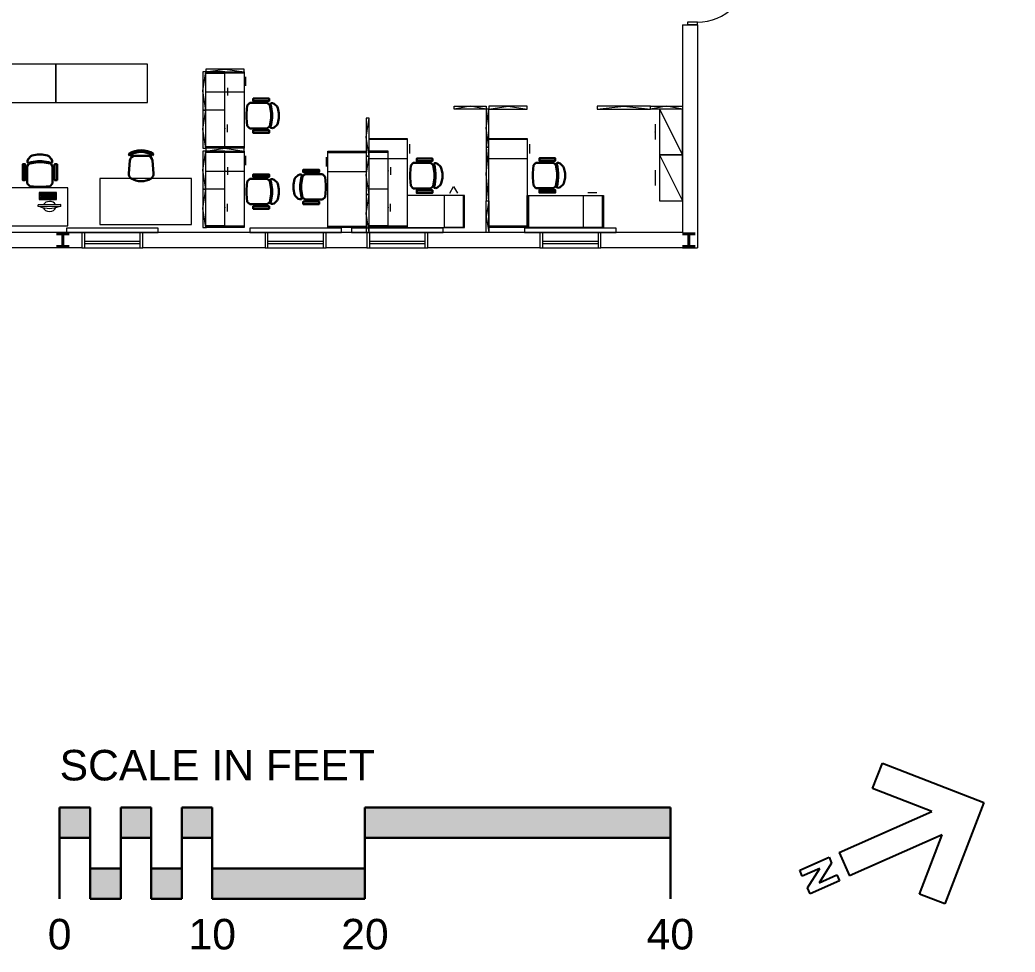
# Model space of a CAD drawing. Header units: inches. Extents: x -27 to 7514, y -484 to 2591.
# Drawn here: x 4320 to 5103, y -481 to 252 of the extents above; entities that cross this region are included whole.
import ezdxf

# ---------------------------------------------------------------- set-up
doc = ezdxf.new("R2010")
doc.units = ezdxf.units.IN
doc.header["$MEASUREMENT"] = 0
doc.layers.add('A-ANNO-NOTE', color=7, linetype='Continuous')
for name, color, linetype, lineweight in [('A-Col', 6, 'Continuous', 40), ('A-Ext-Gl', 190, 'Continuous', 20), ('A-Ext-Wall', 70, 'Continuous', 20), ('A-NorthA', 92, 'Continuous', 30), ('F-Ch', 4, 'Continuous', 30), ('F-Eq', 71, 'Continuous', 20), ('F-FreeStand', 211, 'Continuous', 20), ('FS-File', 50, 'Continuous', 20), ('FS-Pan', 7, 'Continuous', 9), ('FS-WSurf', 50, 'Continuous', 20), ('I-Cab', 151, 'Continuous', 20)]:
    doc.layers.add(name, color=color, linetype=linetype, lineweight=lineweight)
doc.styles.get("Standard").update_dxf_attribs({"font": 'arial.ttf', "height": 16})

# ---------------------------------------------------------------- blocks, each defined once
blk = doc.blocks.new('UA3060SPL')
at = {"layer": 'F-FreeStand'}
for p, q in [((-59, -30), (-59, 0)), ((-44, -30), (-44, 0)), ((-1, -30), (-1, 0)), ((-55.115, -31.499), (-47.915, -31.499))]:
    blk.add_line(p, q, dxfattribs=at)
blk.add_lwpolyline([(-60, -30), (-60, 0), (0, 0), (0, -30)], close=True, dxfattribs=at)
blk = doc.blocks.new('1W')
at = {"linetype": 'Continuous'}
for p, q in [((0.417, 0.417), (-0.417, 0.417)), ((0, 0.417), (0, -0.417)), ((0.417, -0.417), (-0.417, -0.417))]:
    blk.add_line(p, q, dxfattribs=at)
blk = doc.blocks.new('WIND2')
at = {"linetype": 'Continuous'}
for p, q in [((0, 4), (0, 0)), ((1, 4), (0, 4)), ((1, 0), (1, 4)), ((1, 3.833), (0, 3.833)), ((0.25, 0.167), (0.25, 3.833)), ((0.417, 0.167), (0.417, 3.833)), ((0, 0.167), (1, 0.167)), ((0, 0), (1, 0))]:
    blk.add_line(p, q, dxfattribs=at)
blk = doc.blocks.new('P6542')
at = {"linetype": 'Continuous'}
for p, q in [((0, 0), (1.75, 0.1875)), ((1.75, 0.1875), (3.5, 0))]:
    blk.add_line(p, q, dxfattribs=at)
blk.add_lwpolyline([(0, 0.1875), (0, 0), (3.5, 0), (3.5, 0.1875)], close=True, dxfattribs=at)
blk = doc.blocks.new('P6530')
at = {"linetype": 'Continuous'}
for p, q in [((0, 0), (1.25, 0.1875)), ((1.25, 0.1875), (2.5, 0))]:
    blk.add_line(p, q, dxfattribs=at)
blk.add_lwpolyline([(0, 0.1875), (0, 0), (2.5, 0), (2.5, 0.1875)], close=True, dxfattribs=at)
blk = doc.blocks.new('BB60')
at = {"linetype": 'Continuous'}
for p, q in [((0, 0), (0, 1.25)), ((0.1, 0), (0.1, 1.25)), ((2.499, 0), (2.499, 1.25)), ((4.905, 0), (4.905, 1.25)), ((4.999, 0), (4.999, 1.25)), ((-0.001, 0), (4.999, 0)), ((1.046, -0.167), (1.546, -0.167)), ((3.952, -0.167), (3.452, -0.167))]:
    blk.add_line(p, q, dxfattribs=at)
for p in [(-0.001, 1.239), (1.296, 0), (3.702, 0)]:
    blk.add_point(p, dxfattribs=at)
blk = doc.blocks.new('UA3060SPR')
at = {"layer": 'F-FreeStand'}
for p, q in [((-59, -30), (-59, 0)), ((-16, -30), (-16, 0.015)), ((-1, -30), (-1, 0)), ((-10.965, -31.499), (-3.765, -31.499))]:
    blk.add_line(p, q, dxfattribs=at)
blk.add_lwpolyline([(-60, -30), (-60, 0), (0, 0), (0, -30)], close=True, dxfattribs=at)
blk = doc.blocks.new('CH7')
at = {"linetype": 'Continuous'}
for p, q in [((-0.167, 1.292), (-0.073, 1.438)), ((-0.073, 1.438), (0, 1.479)), ((0, 1.479), (0.521, 1.562)), ((0.521, 1.562), (0.812, 1.562)), ((0.812, 1.562), (1.333, 1.479)), ((1.333, 1.479), (1.406, 1.438)), ((1.406, 1.438), (1.5, 1.292)), ((-0.167, 0.167), (-0.167, 1.292)), ((1.5, 1.292), (1.5, 0.167)), ((0, 0), (-0.167, 0.167)), ((0.521, -0.042), (0, 0)), ((1.333, 0), (0.812, -0.042)), ((1.5, 0.167), (1.333, 0)), ((0.812, -0.042), (0.521, -0.042))]:
    blk.add_line(p, q, dxfattribs=at)
for points in [[(-0.146, 1.646), (-0.104, 1.76), (0.073, 1.958), (0.167, 2), (0.51, 2.073), (0.823, 2.073), (1.167, 2), (1.26, 1.958), (1.438, 1.76), (1.479, 1.646)], [(-0.458, 0.438), (-0.458, 1.427), (-0.292, 1.427), (-0.292, 0.396), (-0.458, 0.396), (-0.458, 0.438)], [(-0.146, 1.646), (-0.146, 1.552), (-0.042, 1.531)], [(1.375, 1.531), (1.24, 1.573), (0.812, 1.625), (0.521, 1.625), (0.094, 1.573), (-0.042, 1.531)], [(1.479, 1.646), (1.469, 1.552), (1.375, 1.531)], [(1.625, 0.438), (1.625, 1.427), (1.792, 1.427), (1.792, 0.396), (1.625, 0.396), (1.625, 0.438)]]:
    blk.add_lwpolyline(points, dxfattribs=at)
blk = doc.blocks.new('CHDESK')
at = {"linetype": 'Continuous'}
blk.add_blockref('CH7', (0.458, -0.396), dxfattribs=at)
blk = doc.blocks.new('P6525')
at = {"linetype": 'Continuous'}
for p, q in [((0, 0), (1.042, 0.188)), ((1.042, 0.188), (2.083, 0))]:
    blk.add_line(p, q, dxfattribs=at)
blk.add_lwpolyline([(0, 0.188), (0, 0), (2.083, 0), (2.083, 0.188)], close=True, dxfattribs=at)
blk = doc.blocks.new('U3070R')
at = {"linetype": 'Continuous'}
for p, q in [((-5.75, -2.5), (-5.75, 0)), ((-1.333, -2.5), (-1.333, 0)), ((-0.083, -2.5), (-0.083, 0)), ((-0.386, -2.652), (-0.986, -2.652))]:
    blk.add_line(p, q, dxfattribs=at)
blk.add_lwpolyline([(-5.833, 0), (0, 0), (0, -2.5), (-5.833, -2.5)], close=True, dxfattribs=at)
blk = doc.blocks.new('R4525L')
at = {"linetype": 'Continuous'}
blk.add_line((-3.667, -2.083), (-3.667, 0), dxfattribs=at)
blk.add_lwpolyline([(0, -2.083), (0, 0), (-3.75, 0), (-3.75, -2.083)], close=True, dxfattribs=at)
blk = doc.blocks.new('PED25')
at = {"linetype": 'Continuous'}
for p, q in [((-1.25, -2.083), (-1.25, 0)), ((-1.25, 0), (0, 0)), ((0, -2.083), (0, 0)), ((-0.625, -2.683), (-0.875, -2.25)), ((-0.375, -2.25), (-0.625, -2.683))]:
    blk.add_line(p, q, dxfattribs=at)
blk = doc.blocks.new('UA2560SPL')
at = {"layer": 'F-FreeStand'}
for p, q in [((-59, -25), (-59, 0)), ((-44, -25), (-44, 0)), ((-1, -25), (-1, 0)), ((-54.878, -27.174), (-47.678, -27.174))]:
    blk.add_line(p, q, dxfattribs=at)
blk.add_lwpolyline([(0, 0), (0, -25), (-60, -25), (-60, 0)], close=True, dxfattribs=at)
blk = doc.blocks.new('UA3070SPR')
at = {"layer": 'F-FreeStand'}
for p, q in [((-69, -30), (-69, 0)), ((-16, -30), (-16, 0)), ((-1, -30), (-1, 0)), ((-4.627, -31.83), (-11.827, -31.83))]:
    blk.add_line(p, q, dxfattribs=at)
blk.add_lwpolyline([(-70, 0), (0, 0), (0, -30), (-70, -30)], close=True, dxfattribs=at)
blk = doc.blocks.new('SLF362')
at = {"layer": 'FS-File'}
for p, q in [((-36, -18), (0, 0)), ((-24.077, -21.279), (-12.077, -21.279)), ((-17.925, -21.279), (-18.017, -21.279))]:
    blk.add_line(p, q, dxfattribs=at)
blk.add_lwpolyline([(-36, 0), (-36, -18), (0, -18), (0, 0)], close=True, dxfattribs=at)
blk = doc.blocks.new('C17 stool')
at = {"layer": 'F-Ch'}
for points in [[(8.73, 20.42), (9.49, 21.54, 0.309364), (-9.64, 21.54), (-8.88, 20.42, -0.309364)], [(9.68, 6.05), (8.78, 16.34, 0.400536), (4.97, 20.07), (-4.85, 20.13, 0.389031), (-8.9, 16.42), (-9.79, 6.12, 0.283804), (-7.87, 2.31, 0.291071), (7.76, 2.24, 0.283804)]]:
    blk.add_lwpolyline(points, format="xyb", close=True, dxfattribs=at)
blk = doc.blocks.new('T3072')
at = {"layer": 'F-FreeStand'}
blk.add_lwpolyline([(0, -30), (72, -30), (72, 0), (0, 0)], close=True, dxfattribs=at)
blk = doc.blocks.new('18mon')
for p, q in [((-9, 0), (9, 0)), ((-9, 0), (-9, -1.5)), ((9, 0), (9, -1.5)), ((-9, -1.5), (9, -1.5))]:
    blk.add_line(p, q)
blk.add_arc((0, -18), 19.5, 67.38014, 112.61986)
for start_param, end_param in [(6.505041, 9.202922), (3.525989, 5.898789)]:
    blk.add_ellipse((0, 0), major_axis=(5, 0), ratio=0.8, start_param=start_param, end_param=end_param)
blk = doc.blocks.new('Anno_North_A_Metric')
at = {"color": 0, "linetype": 'ByBlock', "lineweight": -2}
for p, q in [((-1.300005, 3.78), (-0.040005, 5.04)), ((-0.040005, 5.04), (4.999995, 0)), ((1.639995, 0.84), (-1.300005, 3.78)), ((-7.830845, 0.82093), (-5.730845, 0.82093)), ((-7.830845, 0.40093), (-7.830845, 0.82093)), ((-5.730845, 0.82093), (-5.730845, 0.40093)), ((-4.999995, 0.84), (-4.999995, -0.84)), ((-4.999995, 0.84), (1.639995, 0.84)), ((-6.570845, 0.40093), (-7.830845, 0.40093)), ((-7.830845, -0.43907), (-6.570845, 0.40093)), ((-5.730845, 0.40093), (-6.990845, -0.43907)), ((4.999995, 0), (-0.040005, -5.04)), ((-7.830845, -0.85907), (-7.830845, -0.43907)), ((-6.990845, -0.43907), (-5.730845, -0.43907)), ((-5.730845, -0.43907), (-5.730845, -0.85907)), ((-5.730845, -0.85907), (-7.830845, -0.85907)), ((1.639995, -0.84), (-4.999995, -0.84)), ((-1.300005, -3.78), (1.639995, -0.84)), ((-0.040005, -5.04), (-1.300005, -3.78))]:
    blk.add_line(p, q, dxfattribs=at)

msp = doc.modelspace()

# ---------------------------------------------------------------- hatches: boundary and pattern name
h = msp.add_hatch(color=256)
h.dxf.hatch_style = 1
h.paths.add_polyline_path([(4375.67, -367.26), (4351.67, -367.26), (4351.67, -391.26), (4375.67, -391.26)])
h.paths.add_polyline_path([(4399.67, -415.26), (4375.67, -415.26), (4375.67, -439.26), (4399.67, -439.26)])
h.paths.add_polyline_path([(4423.67, -367.26), (4399.67, -367.26), (4399.67, -391.26), (4423.67, -391.26)])
h.paths.add_polyline_path([(4447.67, -415.26), (4423.67, -415.26), (4423.67, -439.26), (4447.67, -439.26)])
h.paths.add_polyline_path([(4471.67, -367.26), (4447.67, -367.26), (4447.67, -391.26), (4471.67, -391.26)])
h.paths.add_polyline_path([(4591.67, -415.26), (4471.67, -415.26), (4471.67, -439.26), (4591.67, -439.26)])
h.paths.add_polyline_path([(4831.67, -367.26), (4591.67, -367.26), (4591.67, -391.26), (4831.67, -391.26)])

# ---------------------------------------------------------------- linework, layer by layer
at = {"layer": 'A-Ext-Wall'}
msp.add_lwpolyline([(4853.1, 249.91, 0.414214), (4893.1, 289.91)], format="xyb", dxfattribs=at)
for points in [[(4841.1, 247.91), (4853.1, 247.91)], [(4841.1, 247.91), (4841.1, 84.54)], [(4853.1, 249.91), (4845.1, 249.91)], [(4845.1, 249.91), (4845.1, 247.91)], [(4853.1, 247.91), (4845.1, 247.91)], [(4853.1, 247.91), (4853.1, 249.91)], [(4853.1, 247.91), (4853.1, 72.54)], [(4369.1, 84.54), (4273.1, 84.54)], [(4369.1, 84.54), (4369.1, 72.54)], [(4513.1, 84.54), (4417.1, 84.54)], [(4593.1, 84.54), (4561.1, 84.54)], [(4729.1, 84.54), (4641.1, 84.54)], [(4841.1, 84.54), (4777.1, 84.54)], [(4369.1, 72.54), (4273.1, 72.54)], [(4513.1, 72.54), (4417.1, 72.54)], [(4593.1, 72.54), (4561.1, 72.54)], [(4729.1, 72.54), (4641.1, 72.54)], [(4841.1, 72.54), (4777.1, 72.54)], [(4841.1, 72.54), (4853.1, 72.54)]]:
    msp.add_lwpolyline(points, dxfattribs=at)
at = {"layer": 'A-NorthA'}
for p, q in [((4351.67, -367.26), (4351.67, -439.26)), ((4375.67, -367.26), (4351.67, -367.26)), ((4375.67, -367.26), (4375.67, -439.26)), ((4399.67, -367.26), (4399.67, -439.26)), ((4423.67, -367.26), (4399.67, -367.26)), ((4423.67, -367.26), (4423.67, -439.26)), ((4447.67, -367.26), (4447.67, -439.26)), ((4471.67, -367.26), (4447.67, -367.26)), ((4471.67, -367.26), (4471.67, -439.26)), ((4591.67, -367.26), (4591.67, -439.26)), ((4831.67, -367.26), (4591.67, -367.26)), ((4831.67, -439.26), (4831.67, -367.26)), ((4375.67, -391.26), (4351.67, -391.26)), ((4423.67, -391.26), (4399.67, -391.26)), ((4471.67, -391.26), (4447.67, -391.26)), ((4831.67, -391.26), (4591.67, -391.26)), ((4399.67, -415.26), (4375.67, -415.26)), ((4447.67, -415.26), (4423.67, -415.26)), ((4591.67, -415.26), (4471.67, -415.26)), ((4399.67, -439.26), (4375.67, -439.26)), ((4447.67, -439.26), (4423.67, -439.26)), ((4591.67, -439.26), (4471.67, -439.26))]:
    msp.add_line(p, q, dxfattribs=at)
at = {"layer": 'F-Eq'}
for points in [[(4349.33, 115.99), (4335.73, 116), (4335.73, 110.4), (4349.33, 110.38)], [(4337.05, 114.39), (4336.65, 114.4), (4336.65, 114), (4337.06, 114)], [(4337.05, 113.8), (4336.65, 113.79), (4336.65, 113.4), (4337.05, 113.4)], [(4337.06, 115.6), (4336.66, 115.6), (4336.66, 115.2), (4337.06, 115.19)], [(4337.06, 115), (4336.66, 115), (4336.66, 114.6), (4337.05, 114.6)], [(4348.35, 112.8), (4336.75, 112.81), (4336.75, 112.29), (4348.35, 112.28)], [(4348.35, 112.11), (4336.75, 112.12), (4336.75, 111.6), (4348.35, 111.59)], [(4348.35, 111.28), (4336.75, 111.29), (4336.75, 110.77), (4348.35, 110.76)], [(4337.66, 115.59), (4337.26, 115.6), (4337.26, 115.19), (4337.66, 115.2)], [(4337.66, 115), (4337.26, 115), (4337.26, 114.6), (4337.66, 114.59)], [(4337.66, 114.4), (4337.26, 114.4), (4337.26, 114), (4337.66, 114)], [(4337.66, 113.79), (4337.26, 113.8), (4337.26, 113.4), (4337.66, 113.4)], [(4338.26, 114.39), (4337.85, 114.39), (4337.86, 114), (4338.26, 114)], [(4338.26, 113.8), (4337.85, 113.8), (4337.86, 113.4), (4338.26, 113.39)], [(4338.26, 115.6), (4337.86, 115.6), (4337.86, 115.2), (4338.26, 115.19)], [(4338.26, 115), (4337.86, 115), (4337.86, 114.6), (4338.26, 114.6)], [(4338.85, 114.39), (4338.46, 114.4), (4338.45, 114), (4338.86, 113.99)], [(4338.85, 113.79), (4338.45, 113.79), (4338.45, 113.4), (4338.85, 113.39)], [(4338.86, 115.59), (4338.46, 115.59), (4338.46, 115.2), (4338.86, 115.19)], [(4338.86, 115), (4338.46, 115), (4338.46, 114.6), (4338.86, 114.59)], [(4339.46, 115.59), (4339.06, 115.6), (4339.06, 115.19), (4339.46, 115.19)], [(4339.46, 114.99), (4339.06, 115), (4339.06, 114.59), (4339.46, 114.59)], [(4339.46, 114.39), (4339.06, 114.39), (4339.06, 114), (4339.46, 113.99)], [(4339.46, 113.79), (4339.06, 113.8), (4339.06, 113.39), (4339.46, 113.39)], [(4340.06, 114.99), (4339.66, 114.99), (4339.65, 114.59), (4340.06, 114.59)], [(4340.06, 113.79), (4339.65, 113.79), (4339.66, 113.39), (4340.06, 113.39)], [(4340.06, 115.59), (4339.66, 115.59), (4339.66, 115.19), (4340.06, 115.19)], [(4340.06, 114.39), (4339.66, 114.39), (4339.66, 113.99), (4340.05, 113.99)], [(4340.65, 114.39), (4340.25, 114.39), (4340.25, 113.99), (4340.66, 113.99)], [(4340.65, 113.79), (4340.25, 113.79), (4340.25, 113.39), (4340.65, 113.39)], [(4340.66, 115.59), (4340.26, 115.59), (4340.26, 115.19), (4340.66, 115.19)], [(4340.66, 114.99), (4340.26, 114.99), (4340.26, 114.59), (4340.65, 114.59)], [(4341.26, 115.59), (4340.86, 115.59), (4340.86, 115.19), (4341.26, 115.19)], [(4341.26, 114.99), (4340.86, 114.99), (4340.86, 114.59), (4341.26, 114.59)], [(4341.26, 114.39), (4340.86, 114.39), (4340.86, 113.99), (4341.26, 113.99)], [(4341.26, 113.79), (4340.86, 113.79), (4340.86, 113.39), (4341.26, 113.39)], [(4341.86, 114.39), (4341.45, 114.39), (4341.46, 113.99), (4341.85, 113.99)], [(4341.86, 113.79), (4341.45, 113.79), (4341.46, 113.39), (4341.86, 113.39)], [(4341.86, 115.59), (4341.46, 115.59), (4341.46, 115.19), (4341.86, 115.19)], [(4341.86, 114.99), (4341.46, 114.99), (4341.46, 114.59), (4341.86, 114.59)], [(4342.45, 114.39), (4342.05, 114.39), (4342.05, 113.99), (4342.46, 113.99)], [(4342.45, 113.79), (4342.05, 113.79), (4342.05, 113.39), (4342.45, 113.39)], [(4342.46, 115.59), (4342.06, 115.59), (4342.06, 115.19), (4342.46, 115.19)], [(4342.46, 114.99), (4342.06, 114.99), (4342.06, 114.59), (4342.46, 114.59)], [(4343.06, 114.99), (4342.65, 114.99), (4342.66, 114.59), (4343.06, 114.59)], [(4343.06, 115.59), (4342.66, 115.59), (4342.66, 115.19), (4343.06, 115.19)], [(4343.06, 114.39), (4342.66, 114.39), (4342.66, 113.99), (4343.06, 113.99)], [(4343.06, 113.79), (4342.66, 113.79), (4342.66, 113.39), (4343.06, 113.39)], [(4343.66, 114.39), (4343.25, 114.39), (4343.26, 113.99), (4343.65, 113.99)], [(4343.66, 113.79), (4343.25, 113.79), (4343.26, 113.39), (4343.66, 113.39)], [(4343.66, 115.59), (4343.26, 115.59), (4343.26, 115.19), (4343.66, 115.19)], [(4343.65, 114.99), (4343.26, 114.99), (4343.26, 114.59), (4343.66, 114.59)], [(4344.25, 114.39), (4343.86, 114.39), (4343.85, 113.99), (4344.26, 113.99)], [(4344.25, 113.79), (4343.86, 113.79), (4343.85, 113.39), (4344.25, 113.39)], [(4344.26, 115.59), (4343.86, 115.59), (4343.86, 115.19), (4344.25, 115.19)], [(4344.26, 114.99), (4343.86, 114.99), (4343.86, 114.59), (4344.26, 114.59)], [(4344.86, 115.59), (4344.46, 115.59), (4344.46, 115.19), (4344.86, 115.19)], [(4344.86, 114.99), (4344.46, 114.99), (4344.46, 114.59), (4344.86, 114.59)], [(4344.86, 114.39), (4344.46, 114.39), (4344.46, 113.99), (4344.86, 113.99)], [(4344.86, 113.79), (4344.46, 113.79), (4344.46, 113.39), (4344.86, 113.39)], [(4345.46, 113.79), (4345.05, 113.79), (4345.06, 113.39), (4345.46, 113.39)], [(4345.46, 115.59), (4345.06, 115.59), (4345.06, 115.19), (4345.46, 115.19)], [(4345.46, 114.99), (4345.06, 114.99), (4345.06, 114.59), (4345.46, 114.59)], [(4345.46, 114.39), (4345.06, 114.39), (4345.06, 113.99), (4345.45, 113.99)], [(4346.06, 114.39), (4345.65, 114.39), (4345.65, 113.99), (4346.06, 113.99)], [(4346.05, 113.79), (4345.65, 113.79), (4345.65, 113.39), (4346.05, 113.39)], [(4346.06, 115.59), (4345.66, 115.59), (4345.66, 115.19), (4346.06, 115.19)], [(4346.06, 114.99), (4345.66, 114.99), (4345.66, 114.59), (4346.06, 114.59)], [(4346.66, 115.59), (4346.26, 115.59), (4346.26, 115.19), (4346.66, 115.19)], [(4346.66, 114.99), (4346.26, 114.99), (4346.26, 114.59), (4346.66, 114.59)], [(4346.66, 114.39), (4346.26, 114.39), (4346.26, 113.99), (4346.66, 113.99)], [(4346.66, 113.79), (4346.26, 113.79), (4346.26, 113.39), (4346.66, 113.39)], [(4347.26, 114.99), (4346.86, 114.99), (4346.85, 114.59), (4347.26, 114.59)], [(4347.26, 114.39), (4346.85, 114.39), (4346.86, 113.99), (4347.25, 113.99)], [(4347.26, 113.79), (4346.85, 113.79), (4346.86, 113.39), (4347.26, 113.39)], [(4347.26, 115.59), (4346.86, 115.59), (4346.86, 115.19), (4347.26, 115.19)], [(4347.86, 114.99), (4347.45, 114.99), (4347.46, 114.59), (4347.85, 114.59)], [(4347.85, 114.39), (4347.45, 114.39), (4347.45, 113.99), (4347.86, 113.99)], [(4347.85, 113.79), (4347.45, 113.79), (4347.45, 113.39), (4347.85, 113.39)], [(4347.86, 115.59), (4347.46, 115.59), (4347.46, 115.19), (4347.86, 115.19)], [(4348.46, 115.59), (4348.06, 115.59), (4348.06, 115.19), (4348.46, 115.19)], [(4348.46, 114.99), (4348.06, 114.99), (4348.06, 114.59), (4348.46, 114.59)], [(4348.46, 114.39), (4348.06, 114.39), (4348.06, 113.99), (4348.46, 113.99)], [(4348.46, 113.79), (4348.06, 113.79), (4348.06, 113.39), (4348.46, 113.39)]]:
    msp.add_lwpolyline(points, close=True, dxfattribs=at)
at = {"layer": 'F-FreeStand'}
msp.add_lwpolyline([(4455.41, 126.9), (4383.41, 126.9), (4383.41, 90.9), (4455.41, 90.9)], close=True, dxfattribs=at)
at = {"layer": 'I-Cab'}
for points in [[(4357.1, 88.04), (4357.1, 84.54), (4429.1, 84.54), (4429.1, 88.04)], [(4501.1, 88.04), (4501.1, 84.54), (4573.1, 84.54), (4573.1, 88.04)], [(4581.1, 88.04), (4581.1, 84.54), (4653.1, 84.54), (4653.1, 88.04)], [(4717.1, 88.04), (4717.1, 84.54), (4789.1, 84.54), (4789.1, 88.04)]]:
    msp.add_lwpolyline(points, close=True, dxfattribs=at)

# ---------------------------------------------------------------- block references
at = {"rotation": 270}
msp.add_blockref('UA3060SPL', (4592.6, 88.54), dxfattribs=at)
at = {"layer": 'A-ANNO-NOTE', "xscale": 11.99999999999988, "yscale": 11.99999999999988, "zscale": 11.99999999999988, "rotation": 23.88482188714308}
msp.add_blockref('Anno_North_A_Metric', (5023.27, -387.66), dxfattribs=at)
at = {"layer": 'A-Col', "xscale": 12, "yscale": 12, "zscale": 12}
for p in [(4354.1, 78.54), (4846.1, 78.54)]:
    msp.add_blockref('1W', p, dxfattribs=at)
at = {"layer": 'A-Ext-Gl', "xscale": 12, "yscale": 12, "zscale": 12, "rotation": 89.99999999999999}
for p in [(4417.1, 72.54), (4561.1, 72.54), (4641.1, 72.54), (4777.1, 72.54)]:
    msp.add_blockref('WIND2', p, dxfattribs=at)
at = {"layer": 'F-Ch', "xscale": 12, "yscale": 12, "zscale": 12, "rotation": 270}
for p in [(4503.87, 189.87), (4632.35, 142.72), (4728.79, 142.94), (4503.87, 130.23)]:
    msp.add_blockref('CHDESK', p, dxfattribs=at)
at = {"layer": 'F-Ch'}
msp.add_blockref('C17 stool', (4415.78, 124.79), dxfattribs=at)
at = {"layer": 'F-Ch', "xscale": 12, "yscale": 12, "zscale": 12}
msp.add_blockref('CHDESK', (4322.67, 125.8), dxfattribs=at)
at = {"layer": 'F-Ch', "extrusion": (0, 0, -1), "xscale": 12, "yscale": 12, "zscale": -12, "rotation": 270}
msp.add_blockref('CHDESK', (-4555.55, 133.89), dxfattribs=at)
at = {"layer": 'F-Eq', "rotation": 180.5447108861272}
msp.add_blockref('18mon', (4343.72, 104.99), dxfattribs=at)
at = {"layer": 'F-FreeStand'}
for p in [(4276.62, 216.74), (4348.62, 216.74), (4286.08, 119.7)]:
    msp.add_blockref('T3072', p, dxfattribs=at)
for name, p, rotation in [('UA3060SPR', (4466.6, 210.79), 89.99999999999999), ('UA3070SPR', (4689.1, 158.54), 89.99999999999999), ('UA3060SPR', (4466.6, 148.54), 89.99999999999999), ('UA3060SPL', (4592.6, 88.54), 270), ('UA2560SPL', (4719.1, 88.54), 180)]:
    msp.add_blockref(name, p, dxfattribs=dict(at, rotation=rotation))
at = {"layer": 'F-FreeStand', "xscale": 12, "yscale": 12, "zscale": 12}
for name, p, rotation in [('U3070R', (4594.85, 158.54), 89.99999999999999), ('R4525L', (4624.85, 88.54), 180)]:
    msp.add_blockref(name, p, dxfattribs=dict(at, rotation=rotation))
at = {"layer": 'FS-File', "rotation": 270}
for p in [(4841.1, 145.54), (4841.1, 109.54)]:
    msp.add_blockref('SLF362', p, dxfattribs=at)
at = {"layer": 'FS-File', "xscale": 12, "yscale": 12, "zscale": 12, "rotation": 180}
msp.add_blockref('PED25', (4653.85, 88.54), dxfattribs=at)
at = {"layer": 'FS-Pan', "xscale": 12, "yscale": 12, "zscale": 12}
for name, p in [('P6530', (4466.6, 210.79)), ('P6530', (4689.1, 181.54)), ('P6542', (4774.1, 181.54)), ('P6530', (4466.6, 148.54))]:
    msp.add_blockref(name, p, dxfattribs=at)
at = {"layer": 'FS-Pan', "xscale": 12, "yscale": 12, "zscale": 12, "rotation": 89.99999999999999}
for name, p in [('P6530', (4466.6, 180.79)), ('P6530', (4466.6, 150.79)), ('P6530', (4689.1, 151.54)), ('P6530', (4594.85, 144.54)), ('P6542', (4689.1, 109.54)), ('P6530', (4466.6, 118.54)), ('P6530', (4594.85, 114.54)), ('P6530', (4466.6, 88.54)), ('P6530', (4594.85, 84.54))]:
    msp.add_blockref(name, p, dxfattribs=at)
at = {"layer": 'FS-Pan', "extrusion": (0, 0, -1), "xscale": 12, "yscale": 12, "zscale": -12}
for p in [(-4686.85, 181.54), (-4841.1, 181.54)]:
    msp.add_blockref('P6525', p, dxfattribs=at)
at = {"layer": 'FS-Pan', "extrusion": (0, 0, -1), "xscale": 12, "yscale": 12, "zscale": -12, "rotation": 270}
msp.add_blockref('P6525', (-4689.1, 109.54), dxfattribs=at)
at = {"layer": 'FS-WSurf', "xscale": 12, "yscale": 12, "zscale": 12, "rotation": 89.99999999999999}
for p in [(4481.6, 150.79), (4481.6, 88.54), (4609.85, 88.55)]:
    msp.add_blockref('BB60', p, dxfattribs=at)

# ---------------------------------------------------------------- texts
at = {"char_height": 24}
for s, width, insert, attachment_point in [('SCALE IN FEET', 386.6679, (4351.67, -322.09), 1), ('0', 56.8508, (4351.67, -454.92), 2), ('10', 56.8508, (4471.67, -454.92), 2), ('20', 56.8508, (4591.67, -454.92), 2), ('40', 56.8508, (4831.67, -454.92), 2)]:
    msp.add_mtext_dynamic_manual_height_columns(s, width=width, gutter_width=60, heights=[0], dxfattribs=dict(at, insert=insert, attachment_point=attachment_point))

doc.saveas('drawing.dxf')
